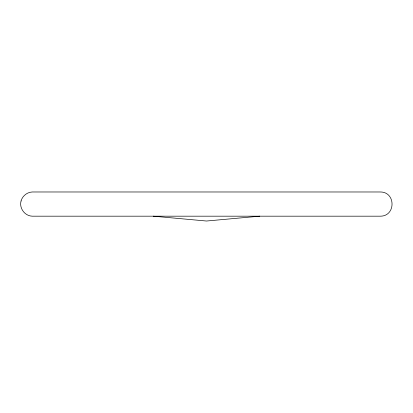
<?xml version="1.0" encoding="UTF-8"?>
<svg xmlns="http://www.w3.org/2000/svg" width="413" height="413" viewBox="0 0 413 413"><rect width="100%" height="100%" fill="white"/><g stroke="black" fill="none" stroke-linecap="round" stroke-linejoin="round"><path stroke-width="0.62" d="M259.751 216.18L206.5 221.022L153.249 216.18M21.063 200.945C19.008 208.126 24.77 215.984 32.229 216.18L380.259 216.18C395.959 216.355 395.959 191.802 380.259 191.978L32.229 191.978C27.072 192.231 22.431 195.963 21.063 200.945"/></g></svg>
